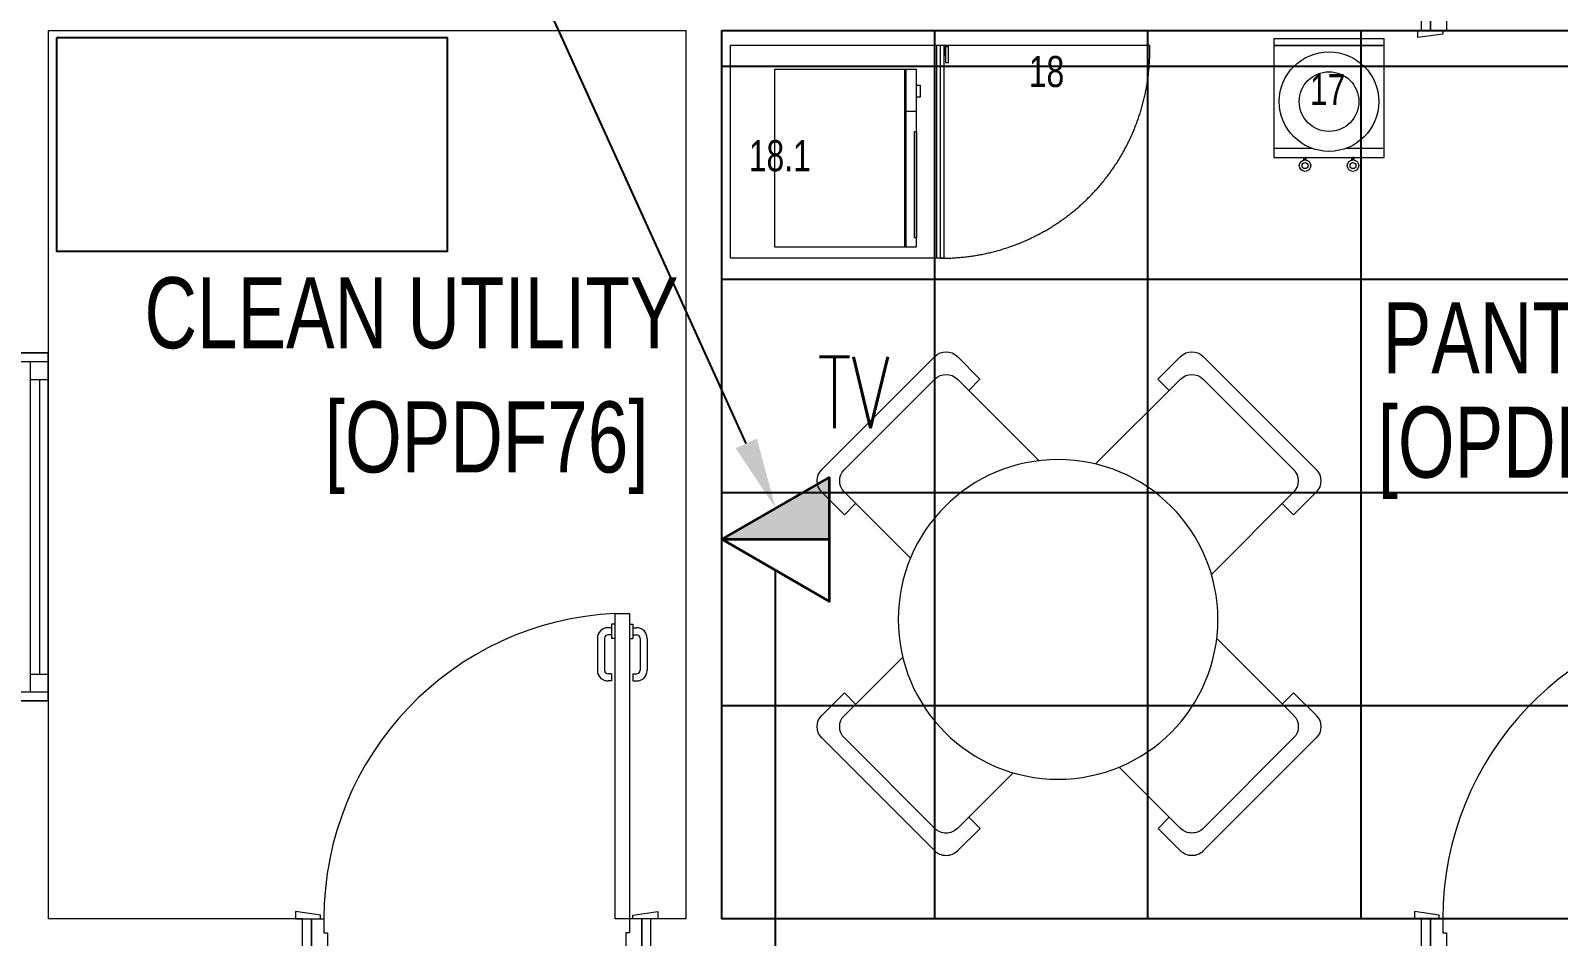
# Model space of a CAD drawing. Extents: x -560814 to 57327, y -29287 to 19916.
# Drawn here: x 3300 to 7602, y 3937 to 6487 of the extents above; entities that cross this region are included whole.
import ezdxf
from ezdxf import colors
from ezdxf.entities.mleader import LeaderData, LeaderLine
from ezdxf.enums import TextEntityAlignment as Align
from ezdxf.math import Vec2, Vec3

# ---------------------------------------------------------------- set-up
doc = ezdxf.new("R2010")
doc.units = 0
doc.header["$LTSCALE"] = 0.25
for name, pattern in [('01-First Floor$0$DASHED', [19.05, 12.7, -6.35]), ('DASHDOT', [25.4, 12.7, -6.35, 0, -6.35]), ('HIDDEN', [9.525, 6.35, -3.175])]:
    doc.linetypes.add(name, pattern=pattern)
for name, color, linetype, lineweight in [('01-First Floor$0$72_EGR_BASE_TEXT', 252, 'Continuous', 5), ('01-First Floor$0$72_EGR_EQP_TAG', 142, 'Continuous', 5), ('01-First Floor$0$Aluminum', 251, 'Continuous', 5), ('01-First Floor$0$LOADING', 253, 'Continuous', 5), ('01-First Floor$0$Walls', 251, 'Continuous', 5), ('01-First Floor$0$Wooden Joinery', 251, 'Continuous', 5), ('E-LITE-CLNG-CNDT', 6, 'DASHDOT', 35), ('E-POWR-TEXT', 6, 'Continuous', 25), ('T-DATA-DEVC-TYPE', 2, 'Continuous', 25), ('T-DATA-FLOR-COND', 40, 'HIDDEN', 25), ('T-DATA-WALL @ 100', 33, 'Continuous', 35)]:
    doc.layers.add(name, color=color, linetype=linetype, lineweight=lineweight)
doc.layers.add('01-First Floor$0$FALSE CEILING', color=251, linetype='Continuous')
doc.layers.add('01-First Floor$0$TME-NON MEDICAL FURNITURE', color=242, linetype='Continuous')
doc.styles.add('01-First Floor$0$BMED-60', font='ARIALNB.TTF', dxfattribs={"height": 60})
doc.styles.add('01-First Floor$0$X3G_ENTITY_257CFD', font='swisscl.ttf', dxfattribs={"height": 200})
doc.styles.add('01-First Floor$0$X3G_ENTITY_9EC9', font='swisscl.ttf', dxfattribs={"height": 0.2})
doc.styles.add('01-First Floor$0$X3G_ENTITY_9F38', font='swisscl.ttf', dxfattribs={"height": 0.2})
doc.styles.add('DC_Elc_Romans', font='elc_romans.shx', dxfattribs={"width": 0.7})
doc.styles.add('DC_SIMPLEX', font='SIMPLEX.shx', dxfattribs={"width": 0.7})

# ---------------------------------------------------------------- blocks, each defined once
blk = doc.blocks.new('01-First Floor$0$A$C72370EFE')
at = {"layer": '01-First Floor$0$Wooden Joinery'}
for p, q in [((-0.01, -0.04), (-0.02, -0.04)), ((-0.01, -0.03), (-0.01, -0.07)), ((0, -0.03), (-0.01, -0.03)), ((0.04, -0.03), (0.05, -0.03)), ((0.05, -0.03), (0.05, -0.07)), ((0.05, -0.04), (0.06, -0.04)), ((-0.05, -0.07), (-0.05, -0.16)), ((-0.03, -0.07), (-0.03, -0.16)), ((-0.01, -0.06), (-0.02, -0.06)), ((0, -0.07), (-0.01, -0.07)), ((0.04, -0.07), (0.05, -0.07)), ((0.05, -0.06), (0.06, -0.06)), ((0.07, -0.07), (0.07, -0.16)), ((0.09, -0.07), (0.09, -0.16)), ((-0.01, -0.17), (-0.02, -0.17)), ((-0.01, -0.17), (-0.01, -0.19)), ((0.05, -0.17), (0.06, -0.17)), ((0.05, -0.17), (0.05, -0.19)), ((-0.01, -0.19), (-0.02, -0.19)), ((0.05, -0.19), (0.06, -0.19))]:
    blk.add_line(p, q, dxfattribs=at)
for centre, radius, start, end in [((-0.02, -0.07), 0.03, 90, 180), ((0.06, -0.07), 0.03, 0, 90), ((-0.02, -0.07), 0.01, 90, 180), ((0.06, -0.07), 0.01, 0, 90), ((-0.02, -0.16), 0.03, 180, 270), ((-0.02, -0.16), 0.01, 180, 270), ((0.06, -0.16), 0.01, 270, 0), ((0.06, -0.16), 0.03, 270, 0)]:
    blk.add_arc(centre, radius, start, end, dxfattribs=at)
blk = doc.blocks.new('01-First Floor$0$A$C5DAD61B4')
at = {"layer": '01-First Floor$0$Wooden Joinery'}
for points in [[(80, 959.1), (80, 969.1), (10, 979.1), (10, 959.1)], [(940, 959.1), (940, 969.1), (1010, 979.1), (1010, 959.1)], [(70, 859.1), (70, 849.1), (0, 839.1), (0, 859.1)], [(120, 859.1), (120, 0), (80, 0), (80, 859.1)], [(950, 859.1), (950, 849.1), (1020, 839.1), (1020, 859.1)]]:
    blk.add_lwpolyline(points, close=True, dxfattribs=at)
for points in [[(45, 859.1), (45, 959.1), (20, 959.1), (20, 859.1), (45, 859.1)], [(45, 859.1), (80, 859.1), (80, 899.1), (90, 899.1), (90, 959.1), (45, 959.1), (45, 859.1)], [(975, 859.1), (940, 859.1), (940, 899.1), (930, 899.1), (930, 959.1), (975, 959.1), (975, 859.1)], [(975, 859.1), (975, 959.1), (1000, 959.1), (1000, 859.1), (975, 859.1)]]:
    blk.add_lwpolyline(points, dxfattribs=at)
blk.add_arc((80, 859.1), 860, 272.666, 0, dxfattribs=at)
at = {"layer": '01-First Floor$0$Wooden Joinery', "xscale": 999.9999999998854, "yscale": 999.9999999998854, "zscale": 999.9999999998854, "rotation": 180}
blk.add_blockref('01-First Floor$0$A$C72370EFE', (120, 0), dxfattribs=at)
blk = doc.blocks.new('01-First Floor$0$lounge table-4 chairs')
at = {"layer": '01-First Floor$0$LOADING'}
for p, q in [((-973434, -933254.3), (-973115.8, -932936.1)), ((-973052.1, -932936.1), (-972988.5, -932999.8)), ((-972423.8, -932936.2), (-972487.4, -932999.8)), ((-972360.1, -932936.2), (-972041.9, -933254.4)), ((-973370.3, -933254.3), (-973115.8, -932999.8)), ((-973052.1, -932999.8), (-972813.1, -933238.8)), ((-973020.3, -933031.6), (-972988.5, -932999.8)), ((-972653.4, -933229.4), (-972423.8, -932999.8)), ((-972487.4, -932999.8), (-972455.6, -933031.6)), ((-972360.1, -932999.8), (-972105.6, -933254.4)), ((-973434, -933318), (-973370.3, -933381.6)), ((-973138.9, -933549.4), (-973370.3, -933318)), ((-972105.6, -933318), (-972291.5, -933503.9)), ((-972041.9, -933318), (-972105.6, -933381.6)), ((-973370.3, -933381.6), (-973338.5, -933349.8)), ((-972137.4, -933349.8), (-972105.6, -933381.6)), ((-973370.4, -933946.3), (-973154, -933729.9)), ((-972269.8, -933782.2), (-972105.6, -933946.4)), ((-973434, -933946.3), (-973370.4, -933882.7)), ((-973338.6, -933914.5), (-973370.4, -933882.7)), ((-972105.6, -933882.7), (-972137.4, -933914.6)), ((-972042, -933946.4), (-972105.6, -933882.7)), ((-973115.8, -934328.2), (-973434, -934010)), ((-973115.8, -934264.5), (-973370.4, -934010)), ((-972042, -934010), (-972360.2, -934328.2)), ((-972105.6, -934010), (-972360.2, -934264.6)), ((-972879.5, -934091.9), (-973052.2, -934264.5)), ((-972423.8, -934264.6), (-972580.4, -934108)), ((-973052.2, -934328.2), (-972988.6, -934264.5)), ((-972988.6, -934264.5), (-973020.4, -934232.7)), ((-972455.6, -934232.8), (-972487.5, -934264.6)), ((-972423.8, -934328.2), (-972487.5, -934264.6))]:
    blk.add_line(p, q, dxfattribs=at)
blk.add_circle((-972707.2, -933676.2), 450, dxfattribs=at)
for centre, start, end in [((-973084, -932967.9), 45, 135), ((-972392, -932968), 45, 135), ((-973084, -933031.6), 45, 135), ((-972392, -933031.6), 45, 135), ((-973402.2, -933286.1), 135, 225), ((-973338.5, -933286.1), 135, 225), ((-972137.4, -933286.2), 315, 45), ((-972073.8, -933286.2), 315, 45), ((-973402.2, -933978.2), 135, 225), ((-973338.6, -933978.2), 135, 225), ((-972137.4, -933978.2), 315, 45), ((-972073.8, -933978.2), 315, 45), ((-973084, -934232.7), 225, 315), ((-972392, -934232.8), 225, 315), ((-973084, -934296.3), 225, 315), ((-972392, -934296.4), 225, 315)]:
    blk.add_arc(centre, 45, start, end, dxfattribs=at)
at = {"layer": '01-First Floor$0$LOADING', "style": '01-First Floor$0$BMED-60'}
blk.add_attdef('NMF0036', text='', height=60, dxfattribs=at).set_placement((-972707.2, -933676.2), align=Align.MIDDLE_CENTER)
blk = doc.blocks.new('01-First Floor$0$MICROWAVE')
at = {"layer": '01-First Floor$0$LOADING'}
for p, q in [((35.6435, -3.5463), (35.6435, -3.9463)), ((36.1435, -3.5463), (35.6435, -3.5463)), ((35.6883, -3.5368), (35.7218, -3.5368)), ((35.6883, -3.5463), (35.6883, -3.5368)), ((35.7218, -3.5463), (35.6883, -3.5463)), ((35.7218, -3.5368), (35.7218, -3.5463)), ((35.7624, -3.5463), (35.7624, -3.5771)), ((35.818, -3.5463), (36.1181, -3.5463)), ((35.818, -3.5523), (35.818, -3.5463)), ((36.1181, -3.5523), (35.818, -3.5523)), ((36.1181, -3.5463), (36.1181, -3.5523)), ((36.1435, -3.9463), (36.1435, -3.5463)), ((35.6435, -3.5771), (36.1435, -3.5771)), ((35.6435, -3.5783), (36.1435, -3.5783)), ((35.6435, -3.5796), (36.1435, -3.5796)), ((35.6435, -3.5808), (36.1435, -3.5808)), ((35.6435, -3.9463), (36.1435, -3.9463))]:
    blk.add_line(p, q, dxfattribs=at)
blk = doc.blocks.new('01-First Floor$0$UNDER COUNTER FRIDGE')
at = {"layer": '01-First Floor$0$LOADING', "ltscale": 10}
blk.add_line((35.575, -3.49), (35.575, -2.89), dxfattribs=at)
at = {"layer": '01-First Floor$0$LOADING'}
for p, q in [((35.575, -3.47), (36.175, -3.47)), ((35.575, -4.07), (35.575, -3.47)), ((35.575, -3.48), (36.175, -3.48)), ((36.175, -3.47), (36.175, -4.07)), ((35.575, -3.49), (36.175, -3.49)), ((36.175, -4.07), (35.575, -4.07))]:
    blk.add_line(p, q, dxfattribs=at)
for points in [[(35.58, -3.4648), (35.6243, -3.4648), (35.6243, -3.4564), (35.58, -3.4564)], [(35.58, -3.47), (35.6031, -3.47), (35.6031, -3.4648), (35.58, -3.4648)]]:
    blk.add_lwpolyline(points, close=True, dxfattribs=at)
at = {"layer": '01-First Floor$0$LOADING', "linetype": '01-First Floor$0$DASHED', "ltscale": 10}
blk.add_arc((35.5899, -3.475), 0.5852, 359.5104, 91.4525, dxfattribs=at)
blk = doc.blocks.new('01-First Floor$0$WATER DISPENSER1')
at = {"layer": '01-First Floor$0$LOADING'}
for p, q in [((39.296, -0.3448), (39.1904, -0.3448)), ((39.5004, -0.3448), (39.3949, -0.3448))]:
    blk.add_line(p, q, dxfattribs=at)
blk.add_lwpolyline([(39.5004, -0.6333), (39.5004, -0.3183), (39.1904, -0.3183), (39.1904, -0.6333), (39.5004, -0.6333)], dxfattribs=at)
for points in [[(39.2749, -0.3183), (39.278, -0.3183), (39.278, -0.3118), (39.2749, -0.3118)], [(39.281, -0.3183), (39.278, -0.3183), (39.278, -0.3118), (39.281, -0.3118)], [(39.4098, -0.3183), (39.4129, -0.3183), (39.4129, -0.3118), (39.4098, -0.3118)], [(39.416, -0.3183), (39.4129, -0.3183), (39.4129, -0.3118), (39.416, -0.3118)], [(39.5004, -0.6333), (39.1904, -0.6333), (39.1904, -0.6529), (39.5004, -0.6529)]]:
    blk.add_lwpolyline(points, close=True, dxfattribs=at)
for centre, radius in [((39.278, -0.2956), 0.0161), ((39.278, -0.2956), 0.00834), ((39.4129, -0.2956), 0.0161), ((39.4129, -0.2956), 0.00834), ((39.3454, -0.4758), 0.14), ((39.3454, -0.4758), 0.084)]:
    blk.add_circle(centre, radius, dxfattribs=at)
blk = doc.blocks.new('01-First Floor$0$A$C76ae8329')
at = {"layer": '01-First Floor$0$Aluminum'}
for p, q in [((202.1, 404.6), (1182.1, 404.6)), ((227.1, 404.6), (227.1, 304.6)), ((1157.1, 404.6), (1157.1, 304.6)), ((227.1, 354.6), (1157.1, 354.6)), ((277.1, 354.6), (277.1, 304.6)), ((1107.1, 354.6), (1107.1, 304.6)), ((202.1, 304.6), (1182.1, 304.6)), ((1107.1, 329.6), (277.1, 329.6))]:
    blk.add_line(p, q, dxfattribs=at)
at = {"layer": '01-First Floor$0$Walls'}
for p, q in [((202.1, 304.6), (202.1, 404.6)), ((202.1, 304.6), (202.1, 404.6)), ((202.1, 404.6), (202.1, 304.6)), ((1182.1, 304.6), (1182.1, 404.6)), ((1182.1, 304.6), (1182.1, 404.6)), ((1182.1, 404.6), (1182.1, 304.6))]:
    blk.add_line(p, q, dxfattribs=at)
blk = doc.blocks.new('01-First Floor')
at = {"layer": '01-First Floor$0$FALSE CEILING', "linetype": 'Continuous'}
for p, q in [((5846.4, 3986.9), (5846.4, 6486.9)), ((6446.4, 3986.9), (6446.4, 6486.9)), ((7046.4, 3986.9), (7046.4, 6486.9)), ((5246.4, 6386.9), (8296.4, 6386.9)), ((5246.4, 5786.9), (8296.4, 5786.9)), ((5246.4, 5186.9), (8296.4, 5186.9)), ((5246.4, 4586.9), (8296.4, 4586.9))]:
    blk.add_line(p, q, dxfattribs=at)
at = {"layer": '01-First Floor$0$FALSE CEILING', "elevation": -0.1}
blk.add_lwpolyline([(3373.9, 6466.1), (3373.9, 5866.1), (4473.9, 5866.1), (4473.9, 6466.1)], close=True, dxfattribs=at)
at = {"layer": '01-First Floor$0$FALSE CEILING'}
blk.add_lwpolyline([(5246.4, 6486.9), (8296.4, 6486.9), (8296.4, 3986.9), (5246.4, 3986.9)], close=True, dxfattribs=at)
at = {"layer": '01-First Floor$0$LOADING', "elevation": -0.1}
blk.add_lwpolyline([(3373.9, 6466.1), (3373.9, 5866.1), (4473.9, 5866.1), (4473.9, 6466.1)], close=True, dxfattribs=at)
at = {"layer": '01-First Floor$0$Walls'}
for p, q in [((3350.4, 6486.9), (3350.4, 3986.9)), ((3350.4, 6486.9), (5146.4, 6486.9)), ((5146.4, 3986.9), (5146.4, 6486.9)), ((5246.4, 3986.9), (5246.4, 6486.9)), ((5246.4, 6486.9), (7216.4, 6486.9)), ((4066.4, 3986.9), (3350.4, 3986.9)), ((4066.4, 3886.9), (4066.4, 3986.9)), ((5146.4, 3986.9), (5046.4, 3986.9)), ((5046.4, 3886.9), (5046.4, 3986.9)), ((7216.4, 3986.9), (5246.4, 3986.9)), ((7216.4, 3886.9), (7216.4, 3986.9))]:
    blk.add_line(p, q, dxfattribs=at)
at = {"rotation": 90}
blk.add_blockref('01-First Floor$0$A$C76ae8329', (3655, 4397.9), dxfattribs=at)
at = {"layer": '01-First Floor$0$LOADING', "xscale": 1000, "yscale": 1000, "zscale": 1000}
for name, p, rotation in [('01-First Floor$0$WATER DISPENSER1', (46301.5, 5811.1), 179.9999999999999), ('01-First Floor$0$UNDER COUNTER FRIDGE', (9341.4, 42021.2, -0.1), 270), ('01-First Floor$0$MICROWAVE', (9341.4, 42021.2, -0.1), 270)]:
    blk.add_blockref(name, p, dxfattribs=dict(at, rotation=rotation))
at = {"layer": '01-First Floor$0$TME-NON MEDICAL FURNITURE', "color": 1, "xscale": -1}
blk.add_blockref('01-First Floor$0$lounge table-4 chairs', (-966514, 938505.6, 0), dxfattribs=at)
at = {"layer": '01-First Floor$0$Wooden Joinery', "rotation": 180}
for p in [(8216.4, 7446), (5066.4, 4846), (8216.4, 4846)]:
    blk.add_blockref('01-First Floor$0$A$C5DAD61B4', p, dxfattribs=at)
at = {"layer": '01-First Floor$0$72_EGR_BASE_TEXT', "char_height": 200, "attachment_point": 2}
for s, insert, style in [('CLEAN UTILITY', (4372.9, 5792.6, 0), '01-First Floor$0$X3G_ENTITY_9EC9'), ('PANTRY', (7522.9, 5721.7, 0.2), '01-First Floor$0$X3G_ENTITY_9EC9'), ('[OPDF76]', (4584.5, 5442.9), '01-First Floor$0$X3G_ENTITY_9F38'), ('[OPDF75]', (7548.8, 5428.4, 0.3), '01-First Floor$0$X3G_ENTITY_9F38')]:
    blk.add_mtext(s, dxfattribs=dict(at, insert=insert, style=style))
at = {"layer": '01-First Floor$0$72_EGR_EQP_TAG', "char_height": 87.47, "attachment_point": 2, "style": '01-First Floor$0$X3G_ENTITY_257CFD'}
for s, insert in [('18', (6160.7, 6415.4, -0.1)), ('17', (6952.1, 6364.6, 0)), ('18.1', (5409.8, 6178.4, -0.1))]:
    blk.add_mtext(s, dxfattribs=dict(at, insert=insert))
blk = doc.blocks.new('*U314')
blk.add_hatch(color=254).paths.add_polyline_path([(3.031, -1.75), (3.031, 0), (0, 0)])
blk.add_line((0, 0), (3.031, 0))
blk.add_lwpolyline([(3.031, -1.75), (0, 0), (3.031, 1.75)], close=True)
at = {"layer": 'T-DATA-DEVC-TYPE', "style": 'DC_SIMPLEX', "width": 0.7, "flags": 8}
blk.add_attdef('DC_TYPE', (2.682, 5.634), '', height=2, rotation=360, dxfattribs=at)

msp = doc.modelspace()

# ---------------------------------------------------------------- linework, layer by layer
at = {"layer": 'T-DATA-FLOR-COND'}
msp.add_lwpolyline([(4698.4, 2286.9), (4899, 2487.5, -0.198912), (4969.7, 2516.8), (5298, 2516.8, 0.414214), (5398, 2616.8), (5398, 4967.5)], format="xyb", dxfattribs=at)

# ---------------------------------------------------------------- block references
at = {"layer": 'E-LITE-CLNG-CNDT'}
msp.add_blockref('01-First Floor', (0, 0), dxfattribs=at)
at = {"layer": 'T-DATA-WALL @ 100'}
ref = msp.add_blockref('*U314', (5246.4, 5055), dxfattribs=dict(at, xscale=-100, yscale=100, zscale=100, rotation=180))
ref.add_attrib('DC_TYPE', 'TV', (5515.6, 5368.1, 0), dxfattribs={"layer": 'T-DATA-DEVC-TYPE', "height": 200, "style": 'DC_SIMPLEX', "width": 0.7, "flags": 8})

# ---------------------------------------------------------------- leaders
at = {"layer": 'E-POWR-TEXT'}
ml = msp.add_multileader_mtext('Standard', dxfattribs=at)
ml.set_content('DATA POINT FOR\\PTV AT 1600mm A.F.F.L', color=256, style='DC_Elc_Romans')
ml.set_leader_properties(color=45)
ml.build(insert=Vec2(0, 0))
ml.multileader.update_dxf_attribs({"dogleg_length": 2, "arrow_head_size": 200, "scale": 100})
ctx = ml.context
ctx.base_point, ctx.scale, ctx.char_height, ctx.arrow_head_size, ctx.landing_gap_size, ctx.plane_origin = Vec3(125.3, 9346), 100, 200, 200, 200, Vec3(8360.4, 10642.4)
ctx.text_align_type = 2
notes = []
notes.append((ctx, [(1, (1, 1, 0), (3489.5, 9346), (-1, 0), 490.8, [(2, [(5398, 5142.5)], 0, [])])]))
ctx.mtext.insert, ctx.mtext.width, ctx.mtext.alignment, ctx.mtext.flow_direction = Vec3(2798.7, 9446), 5586.09, 3, 5
ml = msp.add_multileader_mtext('Standard', dxfattribs=at)
ml.set_content('TELECOM CABINET 24U \\PTC-OPD.FF AT HIGH\\P(DATA RACK DIM: (600x550mm)\\PINCLUDING RACK MOUNTED SMALL UP (2KVA)', color=256, style='DC_Elc_Romans')
ml.set_leader_properties(color=45)
ml.build(insert=Vec2(0, 0))
ml.multileader.update_dxf_attribs({"dogleg_length": 2, "arrow_head_size": 200, "scale": 100})
ctx = ml.context
ctx.base_point, ctx.scale, ctx.char_height, ctx.arrow_head_size, ctx.landing_gap_size, ctx.plane_origin = Vec3(-7318.1, 4370), 100, 200, 200, 200, Vec3(3357, 5666.4)
ctx.text_align_type = 2
notes.append((ctx, [(1, (1, 1, 0), (-1514, 4370), (-1, 0), 490.8, [(2, [(4398.4, 1886.9)], 0, [])])]))
ctx.mtext.insert, ctx.mtext.width, ctx.mtext.alignment, ctx.mtext.flow_direction = Vec3(-2204.8, 4503.3), 5586.09, 3, 5
for ctx, leaders in notes:
    for number, flags, end, landing, length, lines in leaders:
        leader = LeaderData()
        leader.index, (leader.has_last_leader_line, leader.has_dogleg_vector, leader.attachment_direction) = number, flags
        leader.last_leader_point, leader.dogleg_vector, leader.dogleg_length = Vec3(end), Vec3(landing), length
        for number, points, colour, breaks in lines:
            line = LeaderLine()
            line.index, line.vertices, line.color, line.breaks = number, Vec3.list(points), colors.encode_raw_color(colour), breaks
            leader.lines.append(line)
        ctx.leaders.append(leader)

doc.saveas('drawing.dxf')
